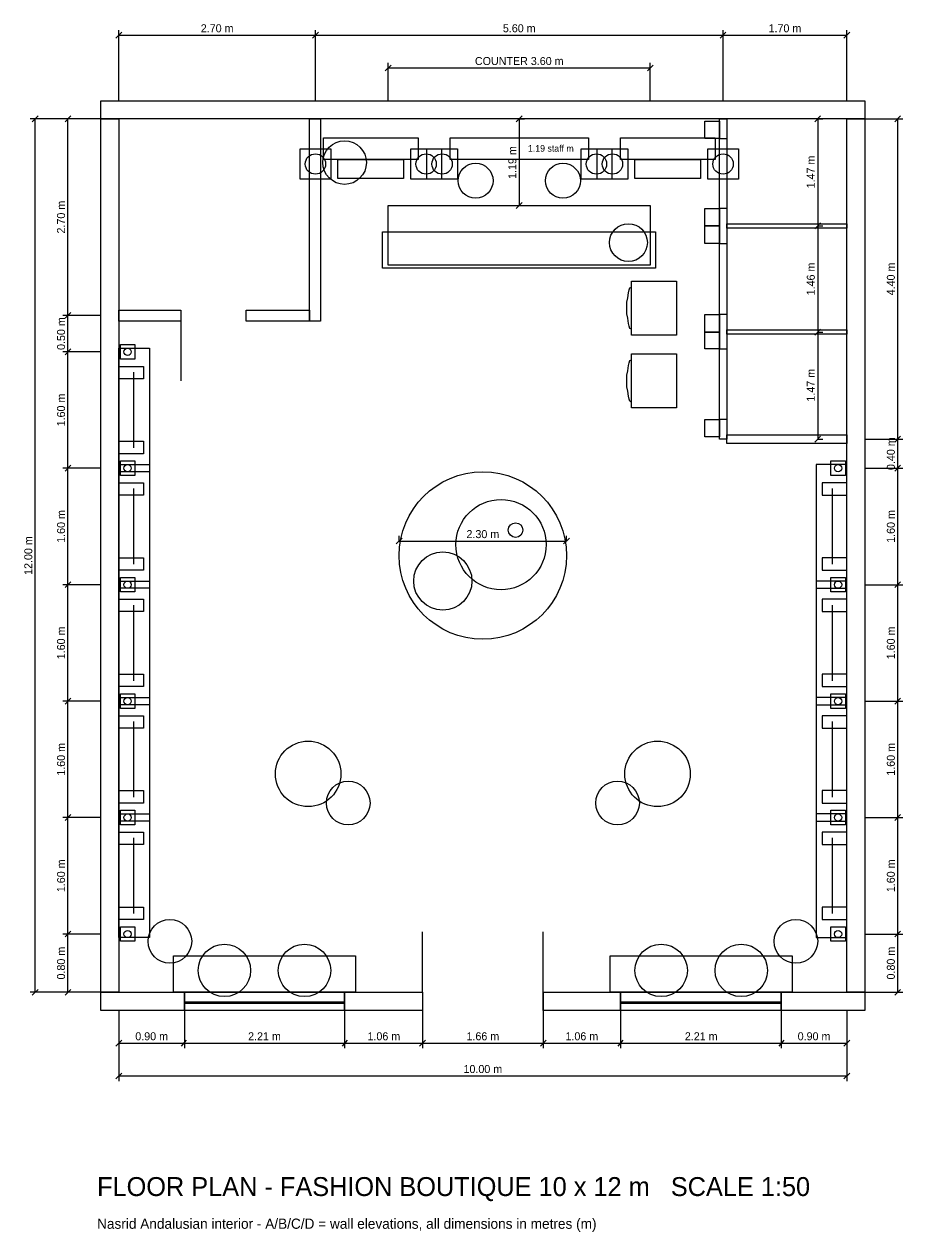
# Model space of a CAD drawing. Header units: metres. Extents: x 1 to 105, y 0 to 17.
# Drawn here: x 0.72 to 12.79, y -0.04 to 16.55 of the extents above; entities that cross this region are included whole.
import ezdxf
from ezdxf.enums import TextEntityAlignment as Align

# ---------------------------------------------------------------- set-up
doc = ezdxf.new("R2010")
doc.units = ezdxf.units.M
for name, color, linetype in [('A-DIM', 3, 'CONTINUOUS'), ('A-GLAZ', 4, 'CONTINUOUS'), ('A-TITLE', 7, 'CONTINUOUS'), ('A-WALL', 7, 'CONTINUOUS'), ('A-WALL-CUT', 7, 'CONTINUOUS'), ('I-FURN', 7, 'CONTINUOUS'), ('I-JOIN', 7, 'CONTINUOUS')]:
    doc.layers.add(name, color=color, linetype=linetype)

msp = doc.modelspace()

# ---------------------------------------------------------------- linework, layer by layer
at = {"layer": 'A-DIM'}
for p, q in [((1.98, 16.36), (2.06, 16.44)), ((2.02, 15.5), (2.02, 16.47)), ((4.68, 16.36), (4.76, 16.44)), ((4.68, 16.36), (4.76, 16.44)), ((4.72, 15.5), (4.72, 16.47)), ((4.72, 15.5), (4.72, 16.47)), ((10.28, 16.36), (10.36, 16.44)), ((10.28, 16.36), (10.36, 16.44)), ((10.32, 15.5), (10.32, 16.47)), ((10.32, 15.5), (10.32, 16.47)), ((11.98, 16.36), (12.06, 16.44)), ((12.02, 15.5), (12.02, 16.47)), ((2.02, 16.4), (4.72, 16.4)), ((4.72, 16.4), (10.32, 16.4)), ((10.32, 16.4), (12.02, 16.4)), ((5.68, 15.91), (5.76, 15.99)), ((5.72, 15.5), (5.72, 16.02)), ((5.72, 15.95), (9.32, 15.95)), ((9.28, 15.91), (9.36, 15.99)), ((9.32, 15.5), (9.32, 16.02)), ((0.83, 15.21), (0.91, 15.29)), ((1.28, 15.21), (1.36, 15.29)), ((7.48, 15.21), (7.56, 15.29)), ((11.58, 15.21), (11.66, 15.29)), ((12.68, 15.21), (12.76, 15.29)), ((1.77, 15.25), (0.8, 15.25)), ((0.87, 3.25), (0.87, 15.25)), ((1.77, 15.25), (1.25, 15.25)), ((1.32, 12.55), (1.32, 15.25)), ((7.52, 15.25), (7.59, 15.25)), ((7.52, 15.25), (7.52, 14.06)), ((11.62, 15.25), (11.69, 15.25)), ((11.62, 15.25), (11.62, 13.78)), ((12.27, 15.25), (12.79, 15.25)), ((12.72, 10.85), (12.72, 15.25)), ((7.48, 14.02), (7.56, 14.1)), ((7.52, 14.06), (7.59, 14.06)), ((11.58, 13.74), (11.66, 13.82)), ((11.58, 13.74), (11.66, 13.82)), ((11.62, 13.78), (11.69, 13.78)), ((11.62, 13.78), (11.62, 12.32)), ((11.62, 13.78), (11.69, 13.78)), ((1.77, 12.55), (1.25, 12.55)), ((1.77, 12.55), (1.25, 12.55)), ((1.28, 12.51), (1.36, 12.59)), ((1.28, 12.51), (1.36, 12.59)), ((1.32, 12.05), (1.32, 12.55)), ((11.58, 12.28), (11.66, 12.36)), ((11.58, 12.28), (11.66, 12.36)), ((11.62, 12.32), (11.69, 12.32)), ((11.62, 12.32), (11.62, 10.85)), ((11.62, 12.32), (11.69, 12.32)), ((1.77, 12.05), (1.25, 12.05)), ((1.77, 12.05), (1.25, 12.05)), ((1.28, 12.01), (1.36, 12.09)), ((1.28, 12.01), (1.36, 12.09)), ((1.32, 10.45), (1.32, 12.05)), ((11.58, 10.81), (11.66, 10.89)), ((11.62, 10.85), (11.69, 10.85)), ((12.27, 10.85), (12.79, 10.85)), ((12.27, 10.85), (12.79, 10.85)), ((12.68, 10.81), (12.76, 10.89)), ((12.68, 10.81), (12.76, 10.89)), ((12.72, 10.45), (12.72, 10.85)), ((1.28, 10.41), (1.36, 10.49)), ((1.28, 10.41), (1.36, 10.49)), ((12.68, 10.41), (12.76, 10.49)), ((12.68, 10.41), (12.76, 10.49)), ((1.77, 10.45), (1.25, 10.45)), ((1.77, 10.45), (1.25, 10.45)), ((1.32, 8.85), (1.32, 10.45)), ((12.27, 10.45), (12.79, 10.45)), ((12.27, 10.45), (12.79, 10.45)), ((12.72, 8.85), (12.72, 10.45)), ((5.83, 9.41), (5.91, 9.49)), ((5.87, 9.45), (5.87, 9.52)), ((8.13, 9.41), (8.21, 9.49)), ((8.17, 9.45), (8.17, 9.52)), ((5.87, 9.45), (8.17, 9.45)), ((1.77, 8.85), (1.25, 8.85)), ((1.77, 8.85), (1.25, 8.85)), ((1.28, 8.81), (1.36, 8.89)), ((1.28, 8.81), (1.36, 8.89)), ((1.32, 7.25), (1.32, 8.85)), ((12.27, 8.85), (12.79, 8.85)), ((12.27, 8.85), (12.79, 8.85)), ((12.68, 8.81), (12.76, 8.89)), ((12.68, 8.81), (12.76, 8.89)), ((12.72, 7.25), (12.72, 8.85)), ((1.77, 7.25), (1.25, 7.25)), ((1.77, 7.25), (1.25, 7.25)), ((1.28, 7.21), (1.36, 7.29)), ((1.28, 7.21), (1.36, 7.29)), ((1.32, 5.65), (1.32, 7.25)), ((12.27, 7.25), (12.79, 7.25)), ((12.27, 7.25), (12.79, 7.25)), ((12.68, 7.21), (12.76, 7.29)), ((12.68, 7.21), (12.76, 7.29)), ((12.72, 5.65), (12.72, 7.25)), ((1.77, 5.65), (1.25, 5.65)), ((1.77, 5.65), (1.25, 5.65)), ((1.28, 5.61), (1.36, 5.69)), ((1.28, 5.61), (1.36, 5.69)), ((1.32, 4.05), (1.32, 5.65)), ((12.27, 5.65), (12.79, 5.65)), ((12.27, 5.65), (12.79, 5.65)), ((12.68, 5.61), (12.76, 5.69)), ((12.68, 5.61), (12.76, 5.69)), ((12.72, 4.05), (12.72, 5.65)), ((1.77, 4.05), (1.25, 4.05)), ((1.77, 4.05), (1.25, 4.05)), ((1.28, 4.01), (1.36, 4.09)), ((1.28, 4.01), (1.36, 4.09)), ((1.32, 3.25), (1.32, 4.05)), ((12.27, 4.05), (12.79, 4.05)), ((12.27, 4.05), (12.79, 4.05)), ((12.68, 4.01), (12.76, 4.09)), ((12.68, 4.01), (12.76, 4.09)), ((12.72, 3.25), (12.72, 4.05)), ((1.77, 3.25), (0.8, 3.25)), ((0.83, 3.21), (0.91, 3.29)), ((1.77, 3.25), (1.25, 3.25)), ((1.28, 3.21), (1.36, 3.29)), ((12.27, 3.25), (12.79, 3.25)), ((12.68, 3.21), (12.76, 3.29)), ((2.02, 3), (2.02, 2.03)), ((2.02, 3), (2.02, 2.48)), ((2.92, 3), (2.92, 2.48)), ((2.92, 3), (2.92, 2.48)), ((5.12, 3), (5.12, 2.48)), ((5.12, 3), (5.12, 2.48)), ((6.19, 3), (6.19, 2.48)), ((6.19, 3), (6.19, 2.48)), ((7.85, 3), (7.85, 2.48)), ((7.85, 3), (7.85, 2.48)), ((8.91, 3), (8.91, 2.48)), ((8.91, 3), (8.91, 2.48)), ((11.12, 3), (11.12, 2.48)), ((11.12, 3), (11.12, 2.48)), ((12.02, 3), (12.02, 2.03)), ((12.02, 3), (12.02, 2.48)), ((1.98, 2.51), (2.06, 2.59)), ((2.02, 2.55), (2.92, 2.55)), ((2.88, 2.51), (2.95, 2.59)), ((2.88, 2.51), (2.95, 2.59)), ((2.92, 2.55), (5.12, 2.55)), ((5.09, 2.51), (5.16, 2.59)), ((5.09, 2.51), (5.16, 2.59)), ((5.12, 2.55), (6.19, 2.55)), ((6.15, 2.51), (6.23, 2.59)), ((6.15, 2.51), (6.23, 2.59)), ((6.19, 2.55), (7.85, 2.55)), ((7.81, 2.51), (7.89, 2.59)), ((7.81, 2.51), (7.89, 2.59)), ((7.85, 2.55), (8.91, 2.55)), ((8.88, 2.51), (8.95, 2.59)), ((8.88, 2.51), (8.95, 2.59)), ((8.91, 2.55), (11.12, 2.55)), ((11.09, 2.51), (11.16, 2.59)), ((11.09, 2.51), (11.16, 2.59)), ((11.12, 2.55), (12.02, 2.55)), ((11.98, 2.51), (12.06, 2.59)), ((1.98, 2.06), (2.06, 2.14)), ((2.02, 2.1), (12.02, 2.1)), ((11.98, 2.06), (12.06, 2.14))]:
    msp.add_line(p, q, dxfattribs=at)
at = {"layer": 'A-GLAZ'}
for p, q in [((6.19, 3.25), (6.19, 4.08)), ((7.85, 3.25), (7.85, 4.08)), ((2.92, 3.12), (5.12, 3.12)), ((2.92, 3.1), (5.12, 3.1)), ((8.91, 3.12), (11.12, 3.12)), ((8.91, 3.1), (11.12, 3.1))]:
    msp.add_line(p, q, dxfattribs=at)
at = {"layer": 'A-WALL'}
for p, q in [((2.87, 12.55), (2.87, 11.65)), ((6.19, 3.25), (6.19, 3)), ((7.85, 3.25), (7.85, 3))]:
    msp.add_line(p, q, dxfattribs=at)
for points in [[(10.27, 14.98), (10.37, 14.98), (10.37, 14.02), (10.27, 14.02)], [(10.27, 13.54), (10.37, 13.54), (10.37, 12.56), (10.27, 12.56)], [(10.27, 12.09), (10.37, 12.09), (10.37, 11.12), (10.27, 11.12)], [(2.92, 3.25), (5.12, 3.25), (5.12, 3), (2.92, 3)], [(8.91, 3.25), (11.12, 3.25), (11.12, 3), (8.91, 3)]]:
    msp.add_lwpolyline(points, close=True, dxfattribs=at)
at = {"layer": 'A-WALL-CUT'}
for points in [[(1.77, 15.5), (12.27, 15.5), (12.27, 15.25), (1.77, 15.25)], [(1.77, 15.25), (2.02, 15.25), (2.02, 3.25), (1.77, 3.25)], [(4.64, 15.25), (4.79, 15.25), (4.79, 12.47), (4.64, 12.47)], [(10.27, 15.25), (10.37, 15.25), (10.37, 10.85), (10.27, 10.85)], [(12.02, 15.25), (12.27, 15.25), (12.27, 3.25), (12.02, 3.25)], [(2.02, 12.62), (2.87, 12.62), (2.87, 12.47), (2.02, 12.47)], [(3.77, 12.62), (4.64, 12.62), (4.64, 12.47), (3.77, 12.47)], [(10.37, 10.91), (12.02, 10.91), (12.02, 10.79), (10.37, 10.79)], [(1.77, 3.25), (2.92, 3.25), (2.92, 3), (1.77, 3)], [(5.12, 3.25), (6.19, 3.25), (6.19, 3), (5.12, 3)], [(7.85, 3.25), (8.91, 3.25), (8.91, 3), (7.85, 3)], [(11.12, 3.25), (12.27, 3.25), (12.27, 3), (11.12, 3)]]:
    msp.add_lwpolyline(points, close=True, dxfattribs=at)
at = {"layer": 'I-FURN'}
for p, q in [((2.22, 11.77), (2.22, 10.73)), ((2.22, 10.17), (2.22, 9.13)), ((11.82, 10.17), (11.82, 9.13)), ((2.22, 8.57), (2.22, 7.53)), ((11.82, 8.57), (11.82, 7.53)), ((2.22, 6.97), (2.22, 5.93)), ((11.82, 6.97), (11.82, 5.93)), ((2.22, 5.37), (2.22, 4.33)), ((11.82, 5.37), (11.82, 4.33))]:
    msp.add_line(p, q, dxfattribs=at)
for points in [[(5.03, 14.69), (5.93, 14.69), (5.93, 14.43), (5.03, 14.43)], [(9.11, 14.69), (10.01, 14.69), (10.01, 14.43), (9.11, 14.43)], [(9.06, 13.02), (9.68, 13.02), (9.68, 12.28), (9.06, 12.28)], [(9.06, 12.02), (9.68, 12.02), (9.68, 11.28), (9.06, 11.28)]]:
    msp.add_lwpolyline(points, close=True, dxfattribs=at)
for points in [[(9.06, 12.36), (9.04, 12.37), (9.03, 12.4), (9.02, 12.44), (9.01, 12.51), (9, 12.57), (9, 12.65), (9, 12.73), (9.01, 12.79), (9.02, 12.86), (9.03, 12.9), (9.04, 12.93), (9.06, 12.94)], [(9.06, 11.36), (9.04, 11.37), (9.03, 11.4), (9.02, 11.44), (9.01, 11.51), (9, 11.57), (9, 11.65), (9, 11.73), (9.01, 11.79), (9.02, 11.86), (9.03, 11.9), (9.04, 11.93), (9.06, 11.94)]]:
    msp.add_lwpolyline(points, dxfattribs=at)
for centre, radius in [((5.12, 14.65), 0.3), ((6.92, 14.4), 0.24), ((8.12, 14.4), 0.24), ((9.02, 13.55), 0.26), ((7.47, 9.6), 0.1), ((6.47, 8.9), 0.4), ((2.72, 3.95), 0.3), ((11.32, 3.95), 0.3), ((3.47, 3.55), 0.36), ((4.57, 3.55), 0.36), ((9.47, 3.55), 0.36), ((10.57, 3.55), 0.36)]:
    msp.add_circle(centre, radius, dxfattribs=at)
at = {"layer": 'I-JOIN'}
for points in [[(10.07, 15.22), (10.27, 15.22), (10.27, 14.98), (10.07, 14.98)], [(4.83, 14.99), (6.13, 14.99), (6.13, 14.69), (4.83, 14.69)], [(6.57, 14.99), (8.47, 14.99), (8.47, 14.69), (6.57, 14.69)], [(8.91, 14.99), (10.21, 14.99), (10.21, 14.69), (8.91, 14.69)], [(4.51, 14.84), (4.93, 14.84), (4.93, 14.42), (4.51, 14.42)], [(6.03, 14.84), (6.45, 14.84), (6.45, 14.42), (6.03, 14.42)], [(6.25, 14.84), (6.67, 14.84), (6.67, 14.42), (6.25, 14.42)], [(8.37, 14.84), (8.79, 14.84), (8.79, 14.42), (8.37, 14.42)], [(8.59, 14.84), (9.01, 14.84), (9.01, 14.42), (8.59, 14.42)], [(10.11, 14.84), (10.53, 14.84), (10.53, 14.42), (10.11, 14.42)], [(5.72, 14.06), (9.32, 14.06), (9.32, 13.24), (5.72, 13.24)], [(10.07, 14.02), (10.27, 14.02), (10.27, 13.78), (10.07, 13.78)], [(10.07, 13.78), (10.27, 13.78), (10.27, 13.54), (10.07, 13.54)], [(10.37, 13.81), (12.02, 13.81), (12.02, 13.75), (10.37, 13.75)], [(5.64, 13.7), (9.39, 13.7), (9.39, 13.2), (5.64, 13.2)], [(10.07, 12.56), (10.27, 12.56), (10.27, 12.32), (10.07, 12.32)], [(10.07, 12.32), (10.27, 12.32), (10.27, 12.09), (10.07, 12.09)], [(10.37, 12.35), (12.02, 12.35), (12.02, 12.29), (10.37, 12.29)], [(2.04, 12.15), (2.24, 12.15), (2.24, 11.95), (2.04, 11.95)], [(2.02, 12.1), (2.44, 12.1), (2.44, 10.4), (2.02, 10.4)], [(2.02, 11.85), (2.36, 11.85), (2.36, 11.68), (2.02, 11.68)], [(10.07, 11.12), (10.27, 11.12), (10.27, 10.88), (10.07, 10.88)], [(2.02, 10.82), (2.36, 10.82), (2.36, 10.65), (2.02, 10.65)], [(2.02, 10.5), (2.44, 10.5), (2.44, 8.8), (2.02, 8.8)], [(2.04, 10.55), (2.24, 10.55), (2.24, 10.35), (2.04, 10.35)], [(12.02, 10.5), (11.6, 10.5), (11.6, 8.8), (12.02, 8.8)], [(11.8, 10.55), (12, 10.55), (12, 10.35), (11.8, 10.35)], [(2.02, 10.25), (2.36, 10.25), (2.36, 10.08), (2.02, 10.08)], [(12.02, 10.25), (11.68, 10.25), (11.68, 10.08), (12.02, 10.08)], [(2.02, 9.22), (2.36, 9.22), (2.36, 9.05), (2.02, 9.05)], [(12.02, 9.22), (11.68, 9.22), (11.68, 9.05), (12.02, 9.05)], [(2.02, 8.9), (2.44, 8.9), (2.44, 7.2), (2.02, 7.2)], [(2.04, 8.95), (2.24, 8.95), (2.24, 8.75), (2.04, 8.75)], [(12.02, 8.9), (11.6, 8.9), (11.6, 7.2), (12.02, 7.2)], [(11.8, 8.95), (12, 8.95), (12, 8.75), (11.8, 8.75)], [(2.02, 8.65), (2.36, 8.65), (2.36, 8.48), (2.02, 8.48)], [(12.02, 8.65), (11.68, 8.65), (11.68, 8.48), (12.02, 8.48)], [(2.02, 7.62), (2.36, 7.62), (2.36, 7.45), (2.02, 7.45)], [(12.02, 7.62), (11.68, 7.62), (11.68, 7.45), (12.02, 7.45)], [(2.04, 7.35), (2.24, 7.35), (2.24, 7.15), (2.04, 7.15)], [(11.8, 7.35), (12, 7.35), (12, 7.15), (11.8, 7.15)], [(2.02, 7.3), (2.44, 7.3), (2.44, 5.6), (2.02, 5.6)], [(12.02, 7.3), (11.6, 7.3), (11.6, 5.6), (12.02, 5.6)], [(2.02, 7.05), (2.36, 7.05), (2.36, 6.88), (2.02, 6.88)], [(12.02, 7.05), (11.68, 7.05), (11.68, 6.88), (12.02, 6.88)], [(2.02, 6.02), (2.36, 6.02), (2.36, 5.85), (2.02, 5.85)], [(12.02, 6.02), (11.68, 6.02), (11.68, 5.85), (12.02, 5.85)], [(2.02, 5.7), (2.44, 5.7), (2.44, 4), (2.02, 4)], [(2.04, 5.75), (2.24, 5.75), (2.24, 5.55), (2.04, 5.55)], [(12.02, 5.7), (11.6, 5.7), (11.6, 4), (12.02, 4)], [(11.8, 5.75), (12, 5.75), (12, 5.55), (11.8, 5.55)], [(2.02, 5.45), (2.36, 5.45), (2.36, 5.28), (2.02, 5.28)], [(12.02, 5.45), (11.68, 5.45), (11.68, 5.28), (12.02, 5.28)], [(2.02, 4.42), (2.36, 4.42), (2.36, 4.25), (2.02, 4.25)], [(12.02, 4.42), (11.68, 4.42), (11.68, 4.25), (12.02, 4.25)], [(2.04, 4.15), (2.24, 4.15), (2.24, 3.95), (2.04, 3.95)], [(11.8, 4.15), (12, 4.15), (12, 3.95), (11.8, 3.95)], [(2.77, 3.75), (5.27, 3.75), (5.27, 3.25), (2.77, 3.25)], [(8.77, 3.75), (11.27, 3.75), (11.27, 3.25), (8.77, 3.25)]]:
    msp.add_lwpolyline(points, close=True, dxfattribs=at)
for centre, radius in [((4.72, 14.63), 0.14), ((6.24, 14.63), 0.14), ((6.46, 14.63), 0.14), ((8.58, 14.63), 0.14), ((8.8, 14.63), 0.14), ((10.32, 14.63), 0.14), ((2.14, 12.05), 0.05), ((2.14, 10.45), 0.05), ((11.9, 10.45), 0.05), ((7.02, 9.25), 1.15), ((7.27, 9.4), 0.62), ((2.14, 8.85), 0.05), ((11.9, 8.85), 0.05), ((2.14, 7.25), 0.05), ((11.9, 7.25), 0.05), ((4.62, 6.25), 0.45), ((9.42, 6.25), 0.45), ((5.17, 5.85), 0.3), ((8.87, 5.85), 0.3), ((2.14, 5.65), 0.05), ((11.9, 5.65), 0.05), ((2.14, 4.05), 0.05), ((11.9, 4.05), 0.05)]:
    msp.add_circle(centre, radius, dxfattribs=at)

# ---------------------------------------------------------------- texts
at = {"layer": 'A-DIM'}
for s, p in [('2.70 m', (3.37, 16.44)), ('5.60 m', (7.52, 16.44)), ('1.70 m', (11.17, 16.44)), ('COUNTER 3.60 m', (7.52, 15.99)), ('2.30 m', (7.02, 9.49)), ('0.90 m', (2.47, 2.59)), ('2.21 m', (4.02, 2.59)), ('1.06 m', (5.66, 2.59)), ('1.66 m', (7.02, 2.59)), ('1.06 m', (8.38, 2.59)), ('2.21 m', (10.02, 2.59)), ('0.90 m', (11.57, 2.59)), ('10.00 m', (7.02, 2.14))]:
    msp.add_text(s, height=0.11, dxfattribs=at).set_placement(p, align=Align.CENTER)
for s, p in [('1.19 m', (7.48, 14.65)), ('1.47 m', (11.58, 14.52)), ('2.70 m', (1.28, 13.9)), ('1.46 m', (11.58, 13.05)), ('4.40 m', (12.68, 13.05)), ('0.50 m', (1.28, 12.3)), ('1.47 m', (11.58, 11.59)), ('1.60 m', (1.28, 11.25)), ('0.40 m', (12.68, 10.65)), ('1.60 m', (1.28, 9.65)), ('1.60 m', (12.68, 9.65)), ('12.00 m', (0.83, 9.25)), ('1.60 m', (1.28, 8.05)), ('1.60 m', (12.68, 8.05)), ('1.60 m', (1.28, 6.45)), ('1.60 m', (12.68, 6.45)), ('1.60 m', (1.28, 4.85)), ('1.60 m', (12.68, 4.85)), ('0.80 m', (1.28, 3.65)), ('0.80 m', (12.68, 3.65))]:
    msp.add_text(s, height=0.11, rotation=90, dxfattribs=at).set_placement(p, align=Align.CENTER)
msp.add_text('1.19 staff m', height=0.09, dxfattribs=at).set_placement((7.64, 14.8))
at = {"layer": 'A-TITLE'}
for s, height, p in [('FLOOR PLAN - FASHION BOUTIQUE 10 x 12 m   SCALE 1:50', 0.26, (1.72, 0.45)), ('Nasrid Andalusian interior - A/B/C/D = wall elevations, all dimensions in metres (m)', 0.14, (1.72, 0))]:
    msp.add_text(s, height=height, dxfattribs=at).set_placement(p)

doc.saveas('drawing.dxf')
